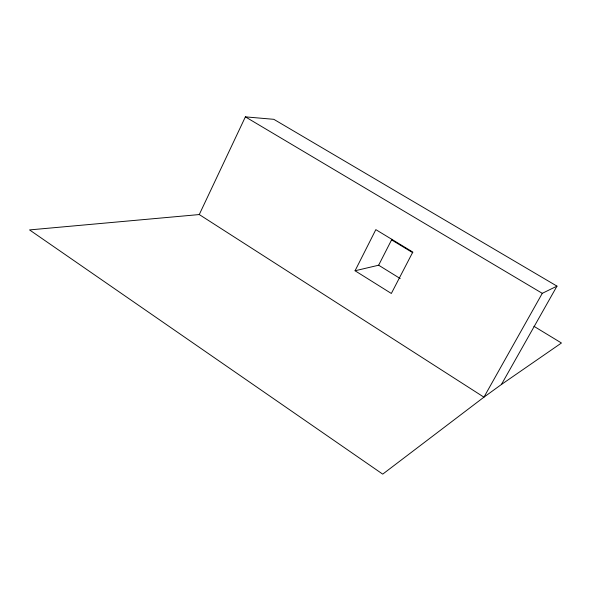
<?xml version="1.0" encoding="UTF-8"?>
<svg xmlns="http://www.w3.org/2000/svg" width="591" height="591" viewBox="0 0 591 591"><rect width="100%" height="100%" fill="white"/><g stroke="black" fill="none" stroke-linecap="round" stroke-linejoin="round"><path stroke-width="0.89" d="M199.27 214.555L245.383 116.863L273.825 119.323L556.981 286.125L501.419 384.49L483.94 397.167L382.717 474.137L29.55 229.914L199.27 214.555L483.94 397.167L542.279 293.328L556.981 286.125M355.058 270.767L375.832 229.633L412.813 252.069L391.338 293.468L355.058 270.767L378.646 265.211L400.196 278.546M378.646 265.211L391.929 239.207M501.419 384.49L561.45 343.002L533.917 326.284M245.383 116.863L542.279 293.328M391.523 239.843L412.769 252.741"/></g></svg>
